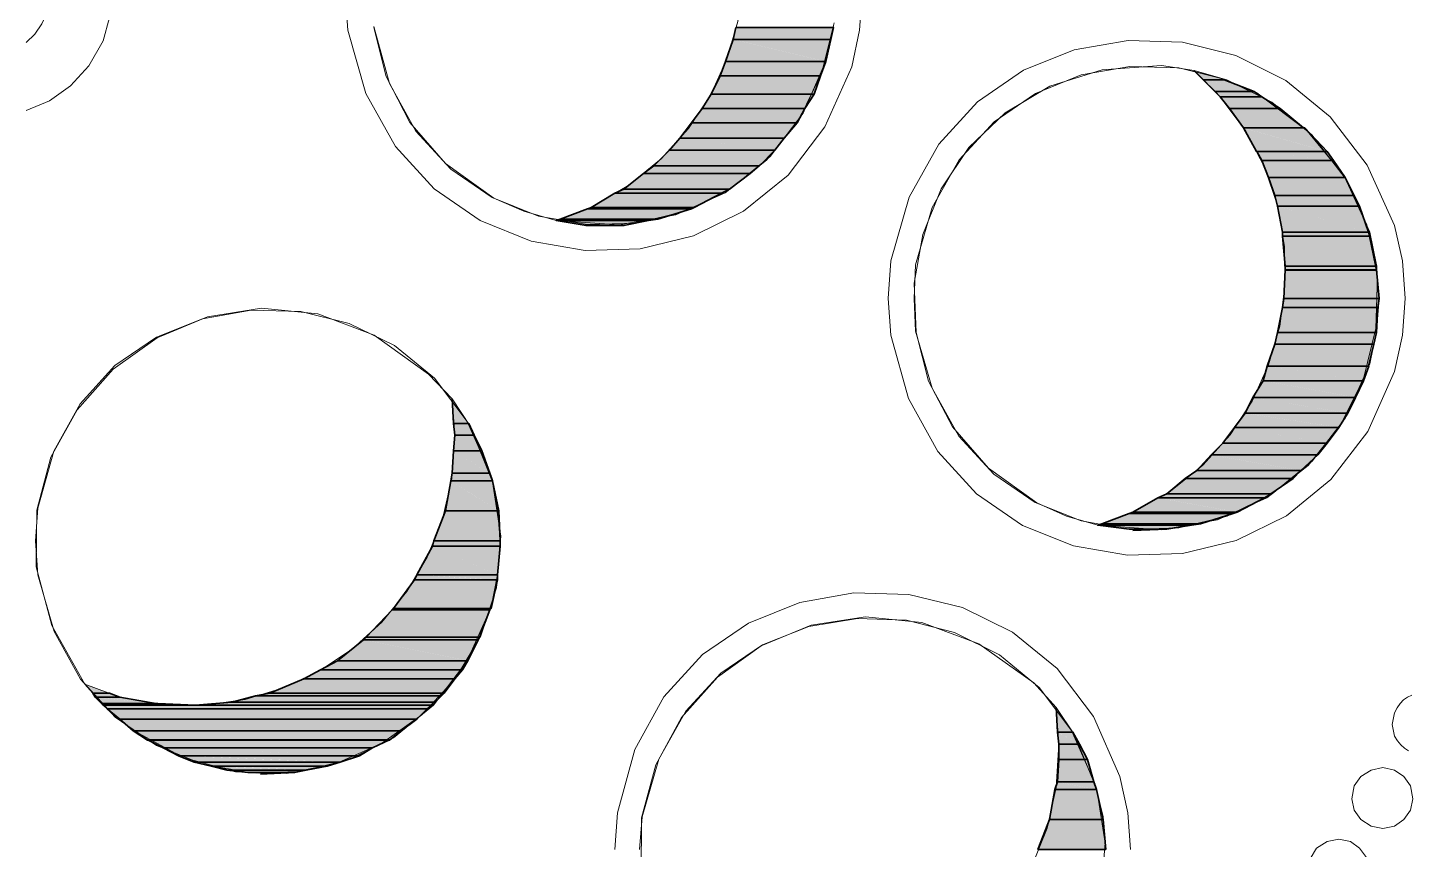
# Model space of a CAD drawing. Extents: x 0 to 247, y -13 to 225.
# Drawn here: x 74.22 to 94.8, y 121.68 to 133.93 of the extents above; entities that cross this region are included whole.
import ezdxf

# ---------------------------------------------------------------- set-up
doc = ezdxf.new("R2010")
doc.units = 0
doc.layers.add('FILL', color=8, linetype='Continuous')
doc.layers.add('GEOMETRY', color=7, linetype='Continuous')

msp = doc.modelspace()

# ---------------------------------------------------------------- hatches: boundary and pattern name
at = {"layer": 'FILL'}
for points in [[(84.622, 133.421), (86.114, 133.421), (84.737, 133.75)], [(84.738, 133.751), (86.192, 133.751), (84.778, 133.927)], [(84.738, 133.751), (86.115, 133.422), (86.192, 133.751)], [(84.777, 133.926), (86.192, 133.75), (86.23, 133.926)], [(84.544, 133.207), (86.037, 133.207), (84.621, 133.421)], [(84.621, 133.421), (86.037, 133.207), (86.114, 133.421)], [(84.407, 132.936), (85.941, 132.936), (84.543, 133.207)], [(84.543, 133.207), (85.941, 132.936), (86.036, 133.207)], [(91.741, 133.149), (92.051, 133.149), (91.605, 133.285)], [(91.915, 132.975), (92.496, 132.975), (91.74, 133.149)], [(91.741, 133.149), (92.497, 132.975), (92.052, 133.149)], [(84.272, 132.722), (85.804, 132.722), (84.408, 132.935)], [(84.408, 132.935), (85.804, 132.722), (85.941, 132.935)], [(91.992, 132.895), (92.613, 132.895), (91.915, 132.975)], [(91.915, 132.975), (92.613, 132.895), (92.496, 132.975)], [(84.117, 132.508), (85.687, 132.508), (84.272, 132.722)], [(84.272, 132.722), (85.687, 132.508), (85.804, 132.722)], [(92.128, 132.722), (92.884, 132.722), (91.992, 132.895)], [(91.992, 132.895), (92.884, 132.722), (92.613, 132.895)], [(92.128, 132.722), (93.233, 132.43), (92.884, 132.722)], [(92.342, 132.431), (93.234, 132.431), (92.129, 132.723)], [(83.942, 132.277), (85.494, 132.277), (84.117, 132.508)], [(84.117, 132.508), (85.494, 132.277), (85.687, 132.508)], [(92.342, 132.431), (93.254, 132.431)], [(92.342, 132.431), (93.254, 132.431)], [(92.342, 132.431), (93.585, 132.081), (93.254, 132.431)], [(92.535, 132.08), (93.584, 132.08), (92.342, 132.43)], [(83.554, 131.868), (85.125, 131.868), (83.787, 132.102)], [(83.787, 132.101), (85.357, 132.101), (83.942, 132.277)], [(83.787, 132.102), (85.125, 131.868), (85.357, 132.102)], [(83.942, 132.277), (85.358, 132.101), (85.495, 132.277)], [(92.613, 131.946), (93.68, 131.946), (92.536, 132.082)], [(92.536, 132.082), (93.681, 131.946), (93.584, 132.082)], [(92.613, 131.946), (93.854, 131.693), (93.679, 131.946)], [(92.711, 131.693), (93.855, 131.693), (92.614, 131.947)], [(83.108, 131.519), (84.679, 131.519), (83.4, 131.753)], [(83.399, 131.754), (84.99, 131.754), (83.553, 131.867)], [(83.399, 131.753), (84.679, 131.519), (84.99, 131.753)], [(83.553, 131.867), (84.99, 131.754), (85.125, 131.867)], [(92.808, 131.423), (93.991, 131.423), (92.711, 131.693)], [(92.711, 131.693), (93.991, 131.423), (93.856, 131.693)], [(82.971, 131.462), (84.562, 131.462), (83.108, 131.519)], [(83.108, 131.519), (84.562, 131.462), (84.679, 131.519)], [(82.623, 131.246), (84.157, 131.246), (82.972, 131.462)], [(82.972, 131.462), (84.156, 131.246), (84.562, 131.462)], [(92.847, 131.268), (94.068, 131.268), (92.807, 131.425)], [(92.807, 131.424), (94.068, 131.267), (93.991, 131.424)], [(92.923, 130.878), (94.205, 130.878), (92.846, 131.268)], [(92.847, 131.268), (94.205, 130.878), (94.069, 131.268)], [(82.098, 131.054), (83.475, 131.054), (82.158, 131.073)], [(82.158, 131.072), (83.613, 131.072), (82.565, 131.229)], [(82.158, 131.072), (83.475, 131.053), (83.612, 131.072)], [(82.565, 131.227), (84.117, 131.227), (82.623, 131.246)], [(82.565, 131.228), (83.613, 131.072), (84.117, 131.228)], [(82.623, 131.246), (84.117, 131.227), (84.156, 131.246)], [(82.098, 131.054), (83.109, 130.977), (83.475, 131.054)], [(82.545, 130.976), (83.108, 130.976), (82.098, 131.053)], [(82.545, 130.976), (82.604, 130.976), (83.107, 130.976)], [(92.923, 130.818), (94.224, 130.818), (92.923, 130.878)], [(92.923, 130.878), (94.224, 130.818), (94.205, 130.878)], [(92.962, 130.373), (94.321, 130.373), (92.923, 130.819)], [(92.923, 130.819), (94.321, 130.373), (94.224, 130.819)], [(92.943, 129.891), (94.359, 129.891), (92.962, 130.316)], [(92.962, 130.316), (94.321, 130.316), (92.962, 130.375)], [(92.962, 130.374), (94.321, 130.315), (94.321, 130.374)], [(92.962, 130.316), (94.359, 129.891), (94.321, 130.316)], [(92.923, 129.755), (94.339, 129.755), (92.943, 129.891)], [(92.943, 129.891), (94.339, 129.755), (94.359, 129.891)], [(92.847, 129.386), (94.321, 129.386), (92.924, 129.755)], [(92.923, 129.755), (94.321, 129.386), (94.34, 129.755)], [(92.693, 128.881), (94.205, 128.881), (92.807, 129.211)], [(92.807, 129.211), (94.283, 129.211), (92.847, 129.386)], [(92.807, 129.211), (94.205, 128.881), (94.283, 129.211)], [(92.847, 129.386), (94.283, 129.211), (94.322, 129.386)], [(92.632, 128.667), (94.127, 128.667), (92.691, 128.881)], [(92.692, 128.881), (94.127, 128.667), (94.205, 128.881)], [(92.478, 128.417), (94.01, 128.417), (92.633, 128.666)], [(92.632, 128.667), (94.009, 128.418), (94.126, 128.667)], [(80.568, 128.027), (80.799, 128.027), (80.547, 128.397)], [(92.362, 128.183), (93.893, 128.183), (92.478, 128.417)], [(92.478, 128.417), (93.893, 128.184), (94.009, 128.417)], [(92.207, 127.97), (93.759, 127.97), (92.363, 128.182)], [(92.362, 128.183), (93.758, 127.971), (93.893, 128.183)], [(80.586, 127.852), (80.878, 127.852), (80.567, 128.027)], [(80.567, 128.027), (80.878, 127.852), (80.799, 128.027)], [(92.032, 127.737), (93.584, 127.737), (92.207, 127.97)], [(92.207, 127.97), (93.585, 127.737), (93.759, 127.97)], [(80.567, 127.622), (80.993, 127.622), (80.586, 127.853)], [(80.586, 127.853), (80.993, 127.622), (80.877, 127.853)], [(80.547, 127.287), (81.109, 127.287), (80.567, 127.621)], [(80.567, 127.621), (81.11, 127.287), (80.993, 127.621)], [(91.643, 127.328), (93.196, 127.328), (91.858, 127.56)], [(91.858, 127.561), (93.448, 127.561), (92.033, 127.737)], [(91.858, 127.561), (93.195, 127.329), (93.447, 127.561)], [(92.032, 127.736), (93.448, 127.56), (93.584, 127.736)], [(80.451, 126.726), (81.245, 126.726), (80.528, 127.173)], [(80.527, 127.175), (81.149, 127.175), (80.547, 127.288)], [(80.528, 127.174), (81.244, 126.727), (81.149, 127.174)], [(80.547, 127.287), (81.149, 127.174), (81.109, 127.287)], [(91.198, 126.979), (92.75, 126.979), (91.469, 127.212)], [(91.468, 127.212), (93.081, 127.212), (91.643, 127.328)], [(91.469, 127.212), (92.75, 126.979), (93.08, 127.212)], [(91.643, 127.328), (93.08, 127.212), (93.196, 127.328)], [(91.062, 126.922), (92.653, 126.922), (91.198, 126.979)], [(91.198, 126.978), (92.653, 126.921), (92.751, 126.978)], [(90.693, 126.708), (92.245, 126.708), (91.062, 126.921)], [(91.062, 126.922), (92.246, 126.709), (92.653, 126.922)], [(80.276, 126.281), (81.264, 126.281), (80.451, 126.726)], [(80.451, 126.725), (81.245, 126.725)], [(80.451, 126.725), (81.245, 126.725)], [(80.451, 126.725), (81.265, 126.28), (81.245, 126.725)], [(90.168, 126.515), (91.567, 126.515), (90.228, 126.534)], [(90.228, 126.534), (91.702, 126.534), (90.635, 126.688)], [(90.228, 126.534), (91.566, 126.515), (91.701, 126.534)], [(90.634, 126.688), (92.186, 126.688), (90.693, 126.709)], [(90.634, 126.688), (91.701, 126.534), (92.186, 126.688)], [(90.693, 126.708), (92.187, 126.687), (92.245, 126.708)], [(90.634, 126.455), (91.197, 126.455), (90.168, 126.515)], [(90.168, 126.515), (91.198, 126.455), (91.567, 126.515)], [(90.634, 126.455), (90.693, 126.435), (91.197, 126.455)], [(80.023, 125.775), (81.225, 125.775), (80.256, 126.203)], [(80.256, 126.203), (81.266, 126.203), (80.276, 126.281)], [(80.256, 126.203), (81.226, 125.775), (81.266, 126.203)], [(80.276, 126.281), (81.265, 126.203), (81.265, 126.281)], [(79.985, 125.699), (81.225, 125.699), (80.024, 125.775)], [(80.023, 125.776), (81.224, 125.7), (81.224, 125.776)], [(79.673, 125.274), (81.128, 125.274), (79.984, 125.7)], [(79.985, 125.699), (81.129, 125.273), (81.225, 125.699)], [(79.266, 124.847), (80.954, 124.847), (79.657, 125.254)], [(79.655, 125.254), (81.11, 125.254), (79.673, 125.274)], [(79.656, 125.254), (80.954, 124.847), (81.109, 125.254)], [(79.673, 125.274), (81.11, 125.254), (81.128, 125.274)], [(78.839, 124.496), (80.78, 124.496), (79.226, 124.807)], [(79.226, 124.808), (80.934, 124.808), (79.266, 124.848)], [(79.226, 124.808), (80.78, 124.497), (80.934, 124.808)], [(79.267, 124.847), (80.935, 124.807), (80.954, 124.847)], [(78.588, 124.361), (80.703, 124.361), (78.84, 124.496)], [(78.84, 124.496), (80.703, 124.361), (80.78, 124.496)], [(78.336, 124.224), (80.586, 124.224), (78.588, 124.361)], [(78.588, 124.361), (80.586, 124.224), (80.703, 124.361)], [(75.193, 124.012), (75.445, 124.012), (75.077, 124.148)], [(77.832, 124.012), (80.43, 124.012), (78.336, 124.225)], [(78.336, 124.225), (80.43, 124.012), (80.586, 124.225)], [(75.231, 123.952), (75.599, 123.952), (75.193, 124.012)], [(75.193, 124.012), (75.599, 123.952), (75.445, 124.012)], [(75.231, 123.953), (76.163, 123.856), (75.599, 123.953)], [(75.329, 123.855), (76.163, 123.855), (75.231, 123.952)], [(75.348, 123.835), (76.725, 123.835), (75.329, 123.856)], [(75.329, 123.855), (76.725, 123.834), (76.162, 123.855)], [(76.724, 123.836), (80.257, 123.836), (77.268, 123.877)], [(77.268, 123.877), (80.296, 123.877), (77.618, 123.974)], [(77.268, 123.877), (80.256, 123.836), (80.294, 123.877)], [(77.618, 123.974), (80.392, 123.974), (77.832, 124.012)], [(77.618, 123.974), (80.295, 123.877), (80.391, 123.974)], [(77.832, 124.012), (80.392, 123.974), (80.431, 124.012)], [(75.407, 123.777), (80.178, 123.777), (75.347, 123.836)], [(75.347, 123.836), (80.178, 123.777), (80.257, 123.836)], [(75.599, 123.623), (80.022, 123.623), (75.407, 123.778)], [(75.407, 123.778), (80.022, 123.623), (80.178, 123.778)], [(89.569, 123.431), (89.799, 123.431), (89.547, 123.796)], [(75.793, 123.449), (79.789, 123.449), (75.599, 123.624)], [(75.599, 123.624), (79.789, 123.449), (80.023, 123.624)], [(75.793, 123.449), (79.615, 123.314), (79.789, 123.449)], [(76.008, 123.314), (79.616, 123.314), (75.794, 123.449)], [(76.241, 123.197), (79.364, 123.197), (76.008, 123.315)], [(76.008, 123.314), (79.364, 123.196), (79.616, 123.314)], [(89.568, 123.431), (89.897, 123.255), (89.799, 123.431)], [(89.588, 123.254), (89.898, 123.254), (89.568, 123.43)], [(89.588, 123.022), (90.015, 123.022), (89.588, 123.254)], [(89.588, 123.254), (90.015, 123.022), (89.898, 123.254)], [(76.473, 123.08), (79.17, 123.08), (76.241, 123.197)], [(76.241, 123.197), (79.171, 123.08), (79.364, 123.197)], [(76.473, 123.08), (78.879, 122.983), (79.169, 123.08)], [(76.705, 122.982), (78.878, 122.982), (76.473, 123.079)], [(76.958, 122.926), (78.683, 122.926), (76.706, 122.983)], [(76.706, 122.982), (78.683, 122.925), (78.879, 122.982)], [(76.958, 122.926), (78.374, 122.867), (78.683, 122.926)], [(77.191, 122.866), (78.374, 122.866), (76.958, 122.925)], [(77.191, 122.866), (78.201, 122.828), (78.374, 122.866)], [(77.503, 122.828), (78.201, 122.828), (77.192, 122.866)], [(77.502, 122.828), (77.695, 122.807), (78.201, 122.828)], [(89.568, 122.69), (90.112, 122.69), (89.588, 123.022)], [(89.588, 123.022), (90.112, 122.69), (90.015, 123.022)], [(89.529, 122.576), (90.151, 122.576), (89.568, 122.689)], [(89.568, 122.69), (90.151, 122.577), (90.112, 122.69)], [(89.451, 122.129), (90.248, 122.129), (89.529, 122.576)], [(89.529, 122.576), (90.247, 122.129), (90.151, 122.576)], [(89.277, 121.685), (90.286, 121.685), (89.451, 122.129)], [(89.451, 122.129), (90.247, 122.129)], [(89.451, 122.129), (90.247, 122.129)], [(89.451, 122.129), (90.286, 121.685), (90.247, 122.129)]]:
    msp.add_hatch(color=7, dxfattribs=at).paths.add_polyline_path(points)

# ---------------------------------------------------------------- linework, layer by layer
at = {"layer": 'GEOMETRY', "lineweight": 13}
for points in [[(82.098, 131.054), (82.622, 131.246), (83.18, 131.578), (83.662, 131.974), (84.069, 132.425), (84.396, 132.922), (84.642, 133.456), (84.805, 134.017), (84.883, 134.596), (84.874, 135.183), (84.776, 135.771), (84.585, 136.348), (84.302, 136.906), (83.922, 137.436), (83.515, 137.823)], [(74.201, 132.69), (74.548, 132.836), (74.863, 133.057), (75.133, 133.355), (75.347, 133.729), (75.445, 134.078), (75.484, 134.429), (75.484, 134.429), (75.445, 134.797), (75.347, 135.127), (75.132, 135.508), (74.862, 135.811), (74.549, 136.037), (74.206, 136.187)], [(74.202, 133.703), (74.331, 133.827), (74.435, 133.983), (74.534, 134.195), (74.573, 134.429), (74.573, 134.429), (74.534, 134.66), (74.435, 134.895), (74.319, 135.056), (74.182, 135.182)], [(78.956, 134.429), (78.995, 133.887), (79.264, 132.943), (79.703, 132.154), (80.281, 131.524), (80.967, 131.054), (81.727, 130.746), (82.532, 130.604), (83.348, 130.629), (84.145, 130.824), (84.891, 131.19), (85.553, 131.73), (86.101, 132.447), (86.503, 133.343), (86.62, 133.887), (86.659, 134.429)], [(79.38, 133.927), (79.565, 133.2), (79.92, 132.515), (80.451, 131.901), (81.168, 131.386), (81.615, 131.191), (82.099, 131.054), (83.039, 130.987), (83.882, 131.135), (84.617, 131.467), (85.231, 131.95), (85.714, 132.553), (86.053, 133.245), (86.238, 133.995)], [(79.383, 133.945), (79.617, 133.095), (80.009, 132.385), (80.528, 131.817), (81.146, 131.395), (81.834, 131.119), (82.561, 130.991), (83.3, 131.014), (84.02, 131.19), (84.693, 131.521), (85.289, 132.008), (85.779, 132.654), (86.133, 133.46), (86.231, 133.945)], [(92.09, 133.149), (91.606, 133.285), (91.12, 133.364), (90.233, 133.297), (89.453, 133.052), (88.788, 132.657), (88.246, 132.139), (87.835, 131.525), (87.561, 130.843), (87.434, 130.12), (87.46, 129.383), (87.648, 128.66), (88.005, 127.978), (88.539, 127.364), (89.258, 126.845), (89.704, 126.649), (90.17, 126.515), (91.111, 126.446), (91.954, 126.592), (92.689, 126.922), (93.304, 127.403), (93.787, 128.005), (94.127, 128.696), (94.313, 129.445), (94.334, 130.22), (94.178, 130.99), (93.834, 131.723), (93.29, 132.388), (92.536, 132.954), (92.07, 133.149), (91.606, 133.285)], [(90.17, 126.515), (90.693, 126.708), (91.25, 127.02), (91.732, 127.408), (92.139, 127.858), (92.467, 128.361), (92.714, 128.905), (92.879, 129.479), (92.957, 130.07), (92.949, 130.667), (92.85, 131.26), (92.659, 131.837), (92.374, 132.385), (91.993, 132.895), (91.606, 133.285)], [(80.547, 128.397), (80.198, 128.765), (79.386, 129.346), (78.546, 129.664), (77.708, 129.747), (76.901, 129.619), (76.155, 129.307), (75.498, 128.837), (74.96, 128.235), (74.571, 127.526), (74.358, 126.737), (74.352, 125.893), (74.582, 125.022), (75.076, 124.148), (75.406, 123.778), (75.076, 124.148)], [(75.077, 124.148), (75.599, 123.953), (76.235, 123.843), (76.859, 123.834), (77.462, 123.918), (78.035, 124.09), (78.572, 124.343), (79.062, 124.671), (79.499, 125.068), (79.874, 125.526), (80.178, 126.04), (80.404, 126.604), (80.542, 127.21), (80.586, 127.853), (80.548, 128.397)], [(75.407, 123.778), (75.775, 123.47), (76.541, 123.052), (77.319, 122.84), (78.086, 122.817), (78.819, 122.963), (79.497, 123.26), (80.097, 123.688), (80.597, 124.231), (80.975, 124.868), (81.208, 125.581), (81.275, 126.351), (81.152, 127.16), (80.819, 127.99), (80.548, 128.397)], [(90.655, 121.685), (90.616, 122.228), (90.499, 122.77), (90.105, 123.665), (89.561, 124.381), (88.9, 124.921), (88.153, 125.287), (87.354, 125.481), (86.534, 125.506), (85.727, 125.364), (84.964, 125.057), (84.278, 124.587), (83.703, 123.958), (83.269, 123.171), (83.01, 122.228), (82.971, 121.685)], [(90.286, 121.685), (90.247, 122.17), (90.131, 122.655), (89.778, 123.454), (89.293, 124.097), (88.702, 124.585), (88.035, 124.918), (87.32, 125.098), (86.586, 125.125), (85.861, 125.003), (85.174, 124.73), (84.554, 124.31), (84.029, 123.742), (83.628, 123.028), (83.379, 122.17), (83.341, 121.685)], [(89.547, 123.797), (89.218, 124.167), (88.394, 124.746), (87.547, 125.066), (86.705, 125.15), (85.899, 125.025), (85.155, 124.716), (84.501, 124.249), (83.968, 123.649), (83.581, 122.942), (83.371, 122.153), (83.364, 121.307), (83.591, 120.431), (84.077, 119.549), (84.407, 119.181), (84.077, 119.549)], [(94.846, 123.984), (94.783, 123.953), (94.725, 123.911), (94.673, 123.859), (94.628, 123.795), (94.592, 123.72), (94.554, 123.546), (94.592, 123.369), (94.635, 123.3), (94.685, 123.24), (94.739, 123.191), (94.797, 123.153)], [(84.078, 119.549), (84.601, 119.373), (85.235, 119.256), (85.859, 119.241), (86.462, 119.321), (87.038, 119.49), (87.576, 119.741), (88.069, 120.067), (88.508, 120.463), (88.884, 120.922), (89.188, 121.437), (89.413, 122.001), (89.549, 122.609), (89.588, 123.254), (89.548, 123.797)], [(84.408, 119.181), (84.796, 118.871), (85.568, 118.449), (86.349, 118.238), (87.116, 118.218), (87.848, 118.37), (88.523, 118.674), (89.119, 119.11), (89.614, 119.658), (89.987, 120.299), (90.216, 121.013), (90.28, 121.779), (90.155, 122.579), (89.821, 123.392), (89.548, 123.797)]]:
    msp.add_lwpolyline(points, dxfattribs=at)
at = {"layer": 'GEOMETRY', "lineweight": 35}
for points in [[(84.738, 133.751), (84.622, 133.421), (86.115, 133.421)], [(84.777, 133.926), (84.738, 133.751), (86.192, 133.751)], [(84.738, 133.751), (86.192, 133.751), (86.115, 133.421)], [(84.777, 133.926), (86.231, 133.926), (86.192, 133.751)], [(84.622, 133.421), (84.544, 133.207), (86.037, 133.207)], [(84.622, 133.421), (86.115, 133.421), (86.037, 133.207)], [(84.544, 133.207), (84.408, 132.936), (85.941, 132.936)], [(84.544, 133.207), (86.037, 133.207), (85.941, 132.936)], [(91.605, 133.284), (91.741, 133.148), (92.051, 133.148)], [(91.741, 133.149), (91.915, 132.975), (92.497, 132.975)], [(91.741, 133.149), (92.052, 133.149), (92.497, 132.975)], [(84.408, 132.936), (84.272, 132.722), (85.804, 132.722)], [(84.408, 132.936), (85.941, 132.936), (85.804, 132.722)], [(91.915, 132.975), (91.993, 132.895), (92.614, 132.895)], [(91.915, 132.975), (92.497, 132.975), (92.614, 132.895)], [(84.272, 132.722), (84.117, 132.508), (85.687, 132.508)], [(84.272, 132.722), (85.804, 132.722), (85.687, 132.508)], [(91.993, 132.895), (92.129, 132.722), (92.885, 132.722)], [(91.993, 132.895), (92.614, 132.895), (92.885, 132.722)], [(92.129, 132.722), (92.342, 132.431), (93.234, 132.431)], [(92.129, 132.722), (92.885, 132.722), (93.234, 132.431)], [(84.117, 132.508), (83.942, 132.277), (85.494, 132.277)], [(84.117, 132.508), (85.687, 132.508), (85.494, 132.277)], [(92.341, 132.431), (93.253, 132.431)], [(92.341, 132.431), (93.253, 132.431)], [(92.341, 132.431), (92.535, 132.081), (93.584, 132.081)], [(92.341, 132.431), (93.253, 132.431), (93.584, 132.081)], [(83.787, 132.102), (83.554, 131.868), (85.126, 131.868)], [(83.942, 132.277), (83.787, 132.102), (85.358, 132.102)], [(83.787, 132.102), (85.358, 132.102), (85.126, 131.868)], [(83.942, 132.277), (85.494, 132.277), (85.358, 132.102)], [(92.536, 132.082), (92.614, 131.946), (93.681, 131.946)], [(92.536, 132.082), (93.585, 132.082), (93.681, 131.946)], [(92.614, 131.946), (92.711, 131.693), (93.855, 131.693)], [(92.614, 131.946), (93.68, 131.946), (93.855, 131.693)], [(83.399, 131.753), (83.108, 131.519), (84.679, 131.519)], [(83.553, 131.867), (83.399, 131.753), (84.99, 131.753)], [(83.399, 131.753), (84.99, 131.753), (84.679, 131.519)], [(83.553, 131.867), (85.125, 131.867), (84.99, 131.753)], [(92.711, 131.694), (92.808, 131.424), (93.991, 131.424)], [(92.711, 131.694), (93.856, 131.694), (93.991, 131.424)], [(83.108, 131.519), (82.971, 131.462), (84.562, 131.462)], [(83.108, 131.519), (84.679, 131.519), (84.562, 131.462)], [(82.971, 131.462), (82.622, 131.246), (84.156, 131.246)], [(82.971, 131.462), (84.562, 131.462), (84.156, 131.246)], [(92.807, 131.424), (92.846, 131.268), (94.068, 131.268)], [(92.807, 131.424), (93.991, 131.424), (94.068, 131.268)], [(92.846, 131.268), (92.923, 130.878), (94.204, 130.878)], [(92.846, 131.268), (94.068, 131.268), (94.204, 130.878)], [(82.158, 131.072), (82.098, 131.053), (83.475, 131.053)], [(82.565, 131.228), (82.158, 131.073), (83.613, 131.073)], [(82.158, 131.072), (83.613, 131.072), (83.475, 131.053)], [(82.623, 131.246), (82.565, 131.227), (84.117, 131.227)], [(82.565, 131.228), (84.117, 131.228), (83.613, 131.073)], [(82.623, 131.246), (84.156, 131.246), (84.117, 131.227)], [(82.098, 131.054), (82.545, 130.976), (83.108, 130.976)], [(82.098, 131.054), (83.475, 131.054), (83.108, 130.976)], [(82.546, 130.976), (83.108, 130.976), (82.604, 130.976)], [(92.923, 130.878), (92.923, 130.818), (94.223, 130.818)], [(92.923, 130.878), (94.204, 130.878), (94.223, 130.818)], [(92.923, 130.819), (92.961, 130.374), (94.32, 130.374)], [(92.923, 130.819), (94.223, 130.819), (94.32, 130.374)], [(92.962, 130.316), (92.943, 129.891), (94.359, 129.891)], [(92.962, 130.374), (92.962, 130.315), (94.321, 130.315)], [(92.962, 130.374), (94.321, 130.374), (94.321, 130.315)], [(92.962, 130.316), (94.321, 130.316), (94.359, 129.891)], [(92.943, 129.891), (92.923, 129.755), (94.339, 129.755)], [(92.943, 129.891), (94.359, 129.891), (94.339, 129.755)], [(92.923, 129.755), (92.846, 129.386), (94.32, 129.386)], [(92.923, 129.755), (94.339, 129.755), (94.32, 129.386)], [(92.807, 129.211), (92.692, 128.881), (94.204, 128.881)], [(92.846, 129.386), (92.807, 129.211), (94.283, 129.211)], [(92.807, 129.211), (94.283, 129.211), (94.204, 128.881)], [(92.846, 129.386), (94.321, 129.386), (94.283, 129.211)], [(92.692, 128.881), (92.632, 128.667), (94.127, 128.667)], [(92.692, 128.881), (94.205, 128.881), (94.127, 128.667)], [(92.633, 128.667), (92.478, 128.417), (94.01, 128.417)], [(92.633, 128.667), (94.127, 128.667), (94.01, 128.417)], [(80.547, 128.397), (80.567, 128.027), (80.799, 128.027)], [(92.478, 128.417), (92.362, 128.183), (93.893, 128.183)], [(92.478, 128.417), (94.009, 128.417), (93.893, 128.183)], [(92.362, 128.183), (92.207, 127.97), (93.758, 127.97)], [(92.362, 128.183), (93.893, 128.183), (93.758, 127.97)], [(80.567, 128.027), (80.586, 127.853), (80.877, 127.853)], [(80.567, 128.027), (80.799, 128.027), (80.877, 127.853)], [(92.207, 127.97), (92.032, 127.737), (93.585, 127.737)], [(92.207, 127.97), (93.759, 127.97), (93.585, 127.737)], [(80.586, 127.853), (80.567, 127.622), (80.993, 127.622)], [(80.586, 127.853), (80.877, 127.853), (80.993, 127.622)], [(80.567, 127.621), (80.547, 127.287), (81.11, 127.287)], [(80.567, 127.621), (80.993, 127.621), (81.11, 127.287)], [(91.858, 127.561), (91.643, 127.329), (93.196, 127.329)], [(92.032, 127.737), (91.858, 127.561), (93.448, 127.561)], [(91.858, 127.561), (93.448, 127.561), (93.196, 127.329)], [(92.032, 127.737), (93.585, 127.737), (93.448, 127.561)], [(80.528, 127.174), (80.451, 126.726), (81.245, 126.726)], [(80.547, 127.287), (80.527, 127.174), (81.149, 127.174)], [(80.528, 127.174), (81.149, 127.174), (81.245, 126.726)], [(80.547, 127.287), (81.109, 127.287), (81.149, 127.174)], [(91.468, 127.212), (91.197, 126.979), (92.749, 126.979)], [(91.643, 127.328), (91.468, 127.212), (93.08, 127.212)], [(91.468, 127.212), (93.079, 127.212), (92.749, 126.979)], [(91.643, 127.328), (93.196, 127.328), (93.08, 127.212)], [(91.198, 126.979), (91.062, 126.922), (92.653, 126.922)], [(91.198, 126.979), (92.75, 126.979), (92.653, 126.922)], [(91.062, 126.922), (90.693, 126.708), (92.245, 126.708)], [(91.062, 126.922), (92.653, 126.922), (92.245, 126.708)], [(80.451, 126.726), (80.276, 126.281), (81.265, 126.281)], [(80.451, 126.726), (81.245, 126.726)], [(80.451, 126.726), (81.245, 126.726)], [(80.451, 126.726), (81.245, 126.726), (81.265, 126.281)], [(90.228, 126.533), (90.168, 126.514), (91.567, 126.514)], [(90.634, 126.688), (90.227, 126.534), (91.701, 126.534)], [(90.228, 126.533), (91.702, 126.533), (91.567, 126.514)], [(90.693, 126.708), (90.634, 126.687), (92.187, 126.687)], [(90.634, 126.688), (92.186, 126.688), (91.701, 126.534)], [(90.693, 126.708), (92.245, 126.708), (92.187, 126.687)], [(90.169, 126.515), (90.635, 126.455), (91.198, 126.455)], [(90.169, 126.515), (91.567, 126.515), (91.198, 126.455)], [(90.634, 126.455), (91.197, 126.455), (90.693, 126.435)], [(80.256, 126.202), (80.023, 125.775), (81.226, 125.775)], [(80.276, 126.28), (80.256, 126.202), (81.265, 126.202)], [(80.256, 126.202), (81.266, 126.202), (81.226, 125.775)], [(80.276, 126.28), (81.265, 126.28), (81.265, 126.202)], [(80.023, 125.776), (79.985, 125.7), (81.225, 125.7)], [(80.023, 125.776), (81.225, 125.776), (81.225, 125.7)], [(79.985, 125.699), (79.673, 125.273), (81.129, 125.273)], [(79.985, 125.699), (81.225, 125.699), (81.129, 125.273)], [(79.656, 125.254), (79.266, 124.847), (80.954, 124.847)], [(79.673, 125.274), (79.655, 125.254), (81.11, 125.254)], [(79.656, 125.254), (81.11, 125.254), (80.954, 124.847)], [(79.673, 125.274), (81.128, 125.274), (81.11, 125.254)], [(79.226, 124.808), (78.839, 124.496), (80.78, 124.496)], [(79.266, 124.847), (79.226, 124.808), (80.934, 124.808)], [(79.226, 124.808), (80.934, 124.808), (80.78, 124.496)], [(79.266, 124.847), (80.953, 124.847), (80.934, 124.808)], [(78.84, 124.496), (78.588, 124.361), (80.703, 124.361)], [(78.84, 124.496), (80.781, 124.496), (80.703, 124.361)], [(78.588, 124.362), (78.336, 124.225), (80.586, 124.225)], [(78.588, 124.362), (80.703, 124.362), (80.586, 124.225)], [(75.077, 124.148), (75.193, 124.012), (75.445, 124.012)], [(78.336, 124.225), (77.832, 124.012), (80.431, 124.012)], [(78.336, 124.225), (80.586, 124.225), (80.431, 124.012)], [(75.193, 124.012), (75.231, 123.952), (75.599, 123.952)], [(75.193, 124.012), (75.445, 124.012), (75.599, 123.952)], [(75.231, 123.952), (75.329, 123.855), (76.163, 123.855)], [(75.231, 123.952), (75.599, 123.952), (76.163, 123.855)], [(75.329, 123.856), (75.348, 123.835), (76.725, 123.835)], [(75.329, 123.856), (76.163, 123.856), (76.725, 123.835)], [(77.268, 123.877), (76.724, 123.835), (80.256, 123.835)], [(77.618, 123.974), (77.268, 123.877), (80.295, 123.877)], [(77.268, 123.877), (80.294, 123.877), (80.256, 123.835)], [(77.832, 124.012), (77.618, 123.974), (80.392, 123.974)], [(77.618, 123.974), (80.391, 123.974), (80.295, 123.877)], [(77.832, 124.012), (80.431, 124.012), (80.392, 123.974)], [(75.347, 123.835), (75.407, 123.777), (80.178, 123.777)], [(75.347, 123.835), (80.256, 123.835), (80.178, 123.777)], [(75.407, 123.778), (75.599, 123.624), (80.023, 123.624)], [(75.407, 123.778), (80.178, 123.778), (80.023, 123.624)], [(89.547, 123.797), (89.568, 123.431), (89.799, 123.431)], [(75.599, 123.624), (75.793, 123.449), (79.789, 123.449)], [(75.599, 123.624), (80.023, 123.624), (79.789, 123.449)], [(75.794, 123.449), (76.008, 123.314), (79.616, 123.314)], [(75.794, 123.449), (79.79, 123.449), (79.616, 123.314)], [(76.008, 123.315), (76.241, 123.197), (79.364, 123.197)], [(76.008, 123.315), (79.616, 123.315), (79.364, 123.197)], [(89.568, 123.431), (89.588, 123.254), (89.897, 123.254)], [(89.568, 123.431), (89.799, 123.431), (89.897, 123.254)], [(89.588, 123.254), (89.588, 123.022), (90.015, 123.022)], [(89.588, 123.254), (89.898, 123.254), (90.015, 123.022)], [(76.241, 123.196), (76.473, 123.079), (79.17, 123.079)], [(76.241, 123.196), (79.364, 123.196), (79.17, 123.079)], [(76.473, 123.079), (76.705, 122.982), (78.878, 122.982)], [(76.473, 123.079), (79.169, 123.079), (78.878, 122.982)], [(76.706, 122.983), (76.958, 122.926), (78.684, 122.926)], [(76.706, 122.983), (78.879, 122.983), (78.684, 122.926)], [(76.958, 122.926), (77.191, 122.866), (78.374, 122.866)], [(76.958, 122.926), (78.684, 122.926), (78.374, 122.866)], [(77.191, 122.866), (77.502, 122.828), (78.201, 122.828)], [(77.191, 122.866), (78.374, 122.866), (78.201, 122.828)], [(77.502, 122.828), (78.201, 122.828), (77.695, 122.807)], [(89.588, 123.022), (89.568, 122.69), (90.112, 122.69)], [(89.588, 123.022), (90.015, 123.022), (90.112, 122.69)], [(89.568, 122.69), (89.529, 122.577), (90.151, 122.577)], [(89.568, 122.69), (90.112, 122.69), (90.151, 122.577)], [(89.529, 122.576), (89.451, 122.129), (90.247, 122.129)], [(89.529, 122.576), (90.151, 122.576), (90.247, 122.129)], [(89.451, 122.129), (89.277, 121.685), (90.286, 121.685)], [(89.451, 122.129), (90.247, 122.129), (90.286, 121.685)]]:
    msp.add_lwpolyline(points, dxfattribs=at)
at = {"layer": 'GEOMETRY', "lineweight": 13}
for points in [[(94.748, 129.891), (94.709, 130.452), (94.592, 130.976), (94.184, 131.875), (93.633, 132.596), (92.97, 133.14), (92.226, 133.51), (91.432, 133.708), (90.619, 133.736), (89.818, 133.596), (89.06, 133.29), (88.377, 132.82), (87.799, 132.19), (87.358, 131.399), (87.085, 130.452), (87.047, 129.891), (87.085, 129.346), (87.348, 128.4), (87.783, 127.611), (88.36, 126.981), (89.045, 126.512), (89.806, 126.206), (90.612, 126.066), (91.431, 126.092), (92.23, 126.288), (92.978, 126.654), (93.642, 127.195), (94.191, 127.911), (94.592, 128.804), (94.709, 129.346), (94.748, 129.891)], [(94.36, 129.891), (94.321, 130.394), (94.223, 130.878), (93.855, 131.684), (93.359, 132.33), (92.761, 132.818), (92.091, 133.148), (91.376, 133.325), (90.644, 133.348), (89.922, 133.221), (89.24, 132.945), (88.623, 132.523), (88.102, 131.955), (87.702, 131.245), (87.453, 130.394), (87.433, 129.891), (87.453, 129.405), (87.699, 128.553), (88.096, 127.842), (88.618, 127.275), (89.235, 126.852), (89.919, 126.577), (90.643, 126.45), (91.377, 126.474), (92.094, 126.65), (92.766, 126.981), (93.363, 127.468), (93.858, 128.114), (94.223, 128.919), (94.321, 129.405), (94.36, 129.891)], [(81.265, 126.28), (81.225, 126.766), (81.128, 127.253), (80.773, 128.06), (80.283, 128.705), (79.688, 129.192), (79.015, 129.521), (78.295, 129.696), (77.556, 129.719), (76.829, 129.59), (76.141, 129.314), (75.523, 128.891), (75.004, 128.324), (74.612, 127.615), (74.377, 126.766), (74.338, 126.28), (74.377, 125.775), (74.617, 124.929), (75.01, 124.221), (75.529, 123.654), (76.144, 123.231), (76.827, 122.952), (77.55, 122.823), (78.285, 122.843), (79.002, 123.017), (79.673, 123.347), (80.27, 123.835), (80.765, 124.483), (81.128, 125.294), (81.225, 125.775), (81.265, 126.28)], [(94.864, 122.44), (94.826, 122.633), (94.728, 122.77), (94.592, 122.867), (94.418, 122.905), (94.244, 122.867), (94.089, 122.77), (93.991, 122.633), (93.952, 122.44), (93.991, 122.267), (94.089, 122.129), (94.244, 122.032), (94.418, 121.994), (94.592, 122.032), (94.728, 122.129), (94.826, 122.267), (94.864, 122.44)], [(94.205, 121.374), (94.185, 121.546), (94.068, 121.701), (93.933, 121.802), (93.759, 121.839), (93.585, 121.802), (93.428, 121.701), (93.332, 121.546), (93.293, 121.374), (93.332, 121.197), (93.428, 121.062), (93.585, 120.965), (93.759, 120.929), (93.933, 120.965), (94.068, 121.062), (94.185, 121.197), (94.205, 121.374)]]:
    msp.add_lwpolyline(points, close=True, dxfattribs=at)
at = {"layer": 'GEOMETRY', "lineweight": 35}
msp.add_lwpolyline([(89.451, 122.129), (90.247, 122.129)], close=True, dxfattribs=at)
msp.add_lwpolyline([(89.451, 122.129), (90.247, 122.129)], close=True, dxfattribs=at)

doc.saveas('drawing.dxf')
